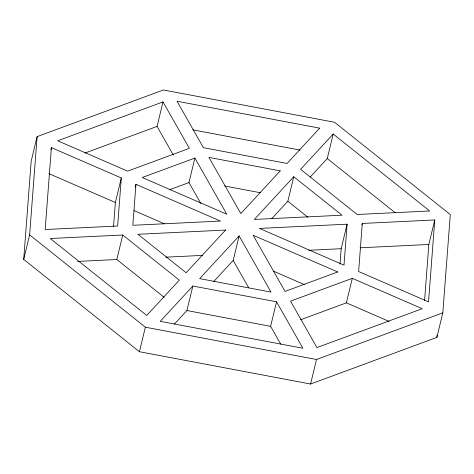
<?xml version="1.0" encoding="UTF-8"?>
<svg xmlns="http://www.w3.org/2000/svg" width="474" height="474" viewBox="0 0 474 474"><rect width="100%" height="100%" fill="white"/><g stroke="black" fill="none" stroke-linecap="round" stroke-linejoin="round"><path stroke-width="0.71" d="M23.7 259.402L31.183 161.142L37.114 136.625L163.429 89.977L334.573 122.274L450.3 214.598L442.817 312.858L436.886 337.375L310.571 384.023L139.427 351.726L23.7 259.402L29.631 234.885L37.114 136.625M51.399 147.615L45.16 229.523L117.647 226.027L121.308 177.981L51.399 147.615L50.896 149.719M113.547 226.519L115.378 202.499L121.308 177.981M135.943 184.339L132.827 225.292L220.487 221.068L135.943 184.339L135.268 187.141M340.006 264.065L341.173 248.708L347.104 224.19L259.444 228.415L343.988 265.144L347.104 224.19M362.284 223.455L358.622 271.501L428.532 301.867L434.771 219.96L362.284 223.455L361.946 224.86M424.568 300.557L428.84 244.477L434.771 219.96M436.886 337.375L437.052 335.177M164.164 297.299L116.817 259.527L122.748 235.009L50.262 238.505L146.727 315.459L179.332 280.146L122.748 235.009M173.324 155.051L157.066 126.422L162.997 101.904L57.71 140.784L127.613 171.15L189.375 148.344L162.997 101.904M139.427 351.726L145.358 327.202L29.631 234.885M200.929 203.648L188.966 182.585L194.897 158.067L142.253 177.507L226.797 214.236L194.897 158.067M174.385 324.121L186.922 310.541L192.859 286.023L276.538 301.814L302.91 348.254L160.253 321.336L192.859 286.023M213.715 281.526L233.184 260.439L239.115 235.922L271.015 292.091L199.684 278.629L239.115 235.922M271.869 218.544L287.842 201.249L293.773 176.725L342.003 215.202L254.342 219.432L293.773 176.725M280.721 344.148L270.607 326.331L276.538 301.814M310.215 177.009L327.273 158.541L333.204 134.024L429.669 210.977L357.183 214.473L300.599 169.337L333.204 134.024M310.571 384.023L316.502 359.499L442.817 312.858M300.587 319.76L346.387 302.85L352.318 278.333L422.221 308.698L316.934 347.578L290.556 301.138L352.318 278.333M85.024 153.025L157.066 126.422M169.568 189.748L188.966 182.585M77.618 261.417L116.817 259.527M165.882 257.163L202.718 255.385M308.764 250.272L341.173 248.708M360.05 247.795L428.84 244.477M192.811 129.846L299.989 150.068M224.605 185.992L260.629 192.788M186.922 310.541L270.607 326.331M145.358 327.202L316.502 359.499M48.863 173.608L115.378 202.499M134.071 210.622L164.508 223.841M273.581 271.223L304.693 284.738M346.387 302.85L389.142 321.425M327.273 158.541L395.435 212.915M287.842 201.249L307.94 217.276M233.184 260.439L248.767 287.884M225.588 230.05L186.158 272.751L137.928 234.28L225.588 230.05M280.247 170.853L240.816 213.561L208.921 157.392L280.247 170.853M319.677 128.146L287.078 163.459L203.393 147.669L177.021 101.229L319.677 128.146M337.678 271.975L285.034 291.415L253.134 235.246L337.678 271.975"/></g></svg>
